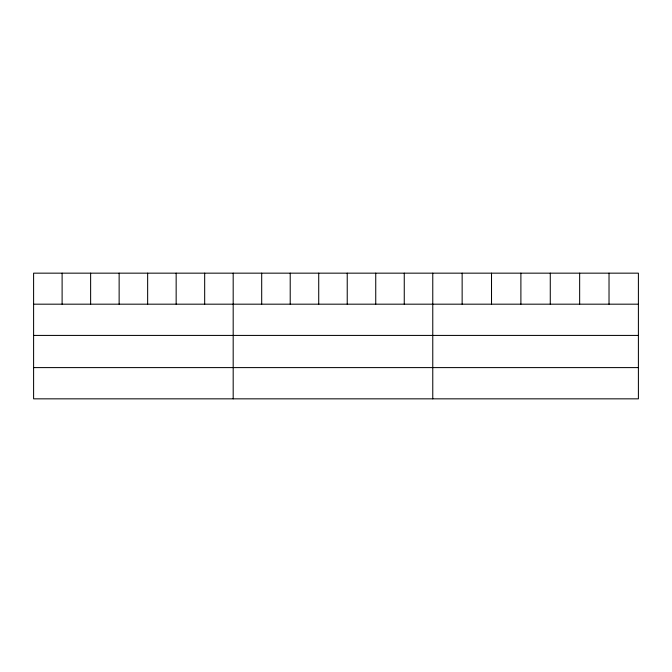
<?xml version="1.0" encoding="UTF-8"?>
<svg xmlns="http://www.w3.org/2000/svg" width="672" height="672" viewBox="0 0 672 672"><rect width="100%" height="100%" fill="white"/><g stroke="black" fill="none" stroke-linecap="round" stroke-linejoin="round"><path stroke-width="1.01" d="M638.4 335.42L638.4 273.16L33.6 273.16L33.6 398.84L638.4 398.84L638.4 335.42L33.6 335.42M33.6 304.181L638.4 304.181M33.6 367.601L638.4 367.601M609.025 273.16L609.025 304.181M579.65 273.16L579.65 304.181M550.276 273.16L550.276 304.181M520.892 273.16L520.892 304.181M491.518 273.16L491.518 304.181M462.143 273.16L462.143 304.181M432.768 273.16L432.768 398.84M404.258 273.16L404.258 304.181M375.74 273.16L375.74 304.181M347.231 273.16L347.231 304.181M318.721 273.16L318.721 304.181M290.212 273.16L290.212 304.181M261.694 273.16L261.694 304.181M233.184 273.16L233.184 398.84M204.674 273.16L204.674 304.181M176.156 273.16L176.156 304.181M147.647 273.16L147.647 304.181M119.137 273.16L119.137 304.181M90.628 273.16L90.628 304.181M62.11 273.16L62.11 304.181"/></g></svg>
